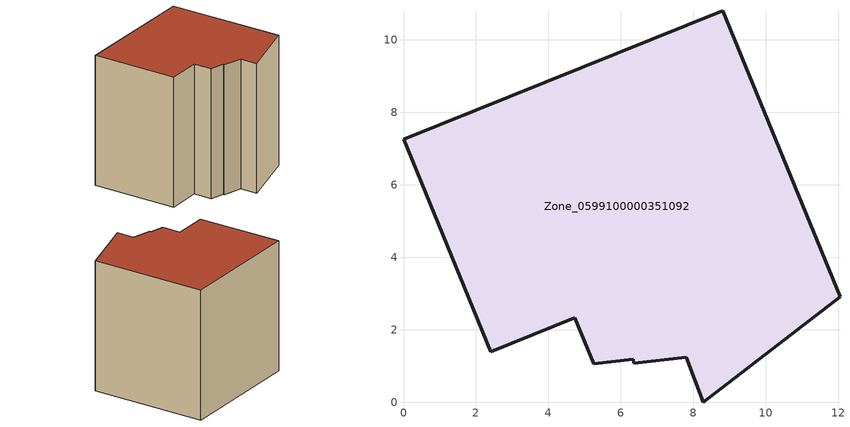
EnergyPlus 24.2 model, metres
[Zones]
Zone_0599100000351092
 floor ground (C_G): 4.73,2.33 2.41,1.39 0,7.26 8.8,10.81 12.05,2.91 8.28,0 7.8,1.24 6.36,1.08 6.35,1.19 5.25,1.06 z0
 wall outside (C_F): 2.41,1.39 4.73,2.33 5.25,1.06 6.35,1.19 6.36,1.08 7.8,1.24 8.28,0 12.05,2.91 8.8,10.81 0,7.26 2.41,1.39 z0:9.69
 roof outside (C_R): 12.05,2.91 8.8,10.81 0,7.26 2.41,1.39 4.73,2.33 5.25,1.06 6.35,1.19 6.36,1.08 7.8,1.24 8.28,0 z9.69
[BUILDING]
Pand.0599100000351092: North Axis=0; Terrain=City; Loads Convergence Tolerance Value=0.04; Temperature Convergence Tolerance Value=0.4; Solar Distribution=FullExterior; Maximum Number of Warmup Days=25; Minimum Number of Warmup Days=1
[Site:Location]
Rotterdam.The.Hague.AP_ZH_NLD Design_Conditions: Latitude=51.96; Longitude=4.45; Time Zone=1; Elevation=-4.5
[SITE:GROUNDTEMPERATURE:BUILDINGSURFACE]
18, 18, 18, 18, 18, 18, 18, 18, 18, 18, 18, 18
[MATERIAL] Thermal Absorptance=0.9; Solar Absorptance=0.7; Visible Absorptance=0.7
Name | Roughness | Thickness | Conductivity | Density | Specific Heat
G.TC.1992-2005 | MediumSmooth | 0.15 | 0.06 | 540 | 1210
F.TC.1992-2005 | Rough | 0.3 | 0.12 | 1920 | 840
R.TC.1992-2005 | MediumRough | 0.2 | 0.08 | 1500 | 1000
[CONSTRUCTION]
C_G: G.TC.1992-2005
C_F: F.TC.1992-2005
C_R: R.TC.1992-2005
[ZONE]
Zone_0599100000351092: Type=1; Multiplier=1; Ceiling Height=Autocalculate; Volume=Autocalculate; Floor Area=autocalculate; Part of Total Floor Area=Yes
[ZONEINFILTRATION:DESIGNFLOWRATE]
Infil_Zone_0599100000351092: Zone or ZoneList or Space or SpaceList=Zone_0599100000351092; Schedule=AlwaysOn; Design Flow Rate Calculation Method=Flow/Area; Flow Rate per Floor Area=0.0015; Constant Term Coefficient=1; Temperature Term Coefficient=0; Velocity Term Coefficient=0; Velocity Squared Term Coefficient=0
[HVACTEMPLATE:ZONE:IDEALLOADSAIRSYSTEM]
Zone_0599100000351092: Maximum Heating Supply Air Temperature=50; Minimum Cooling Supply Air Temperature=13; Maximum Heating Supply Air Humidity Ratio=0.0156; Minimum Cooling Supply Air Humidity Ratio=0.0077; Heating Limit=NoLimit; Cooling Limit=NoLimit; Dehumidification Control Type=ConstantSensibleHeatRatio; Cooling Sensible Heat Ratio=0.7; Dehumidification Setpoint=60; Humidification Control Type=None; Humidification Setpoint=30; Outdoor Air Method=None; Outdoor Air Flow Rate per Person=0.00944; Outdoor Air Flow Rate per Zone Floor Area=0; Outdoor Air Flow Rate per Zone=0; Demand Controlled Ventilation Type=None; Outdoor Air Economizer Type=NoEconomizer; Heat Recovery Type=None; Sensible Heat Recovery Effectiveness=0.7; Latent Heat Recovery Effectiveness=0.65
[ZONECONTROL:THERMOSTAT]
ThermostatControl_Zone_0599100000351092: Zone or ZoneList=Zone_0599100000351092; Control Type Schedule=DualSetpointControlType; Control 1=Thermostat_Zone_0599100000351092; Temperature Difference Between Cutout And Setpoint=0
[THERMOSTATSETPOINT:DUALSETPOINT]
Thermostat_Zone_0599100000351092: Heating Setpoint Temperature Schedule=HeatingSetpoint_Zone_0599100000351092; Cooling Setpoint Temperature Schedule=CoolingSetpoint_Zone_0599100000351092
[SCHEDULE:COMPACT]
HeatingSetpoint_Zone_0599100000351092: Through: 12/31, For: AllDays, Until: 24:00, 21
CoolingSetpoint_Zone_0599100000351092: Through: 12/31, For: AllDays, Until: 24:00, 24
DualSetpointControlType: Through: 12/31, For: AllDays, Until: 24:00, 4
AlwaysOn: Through: 12/31, For: AllDays, Until: 24:00, 1
